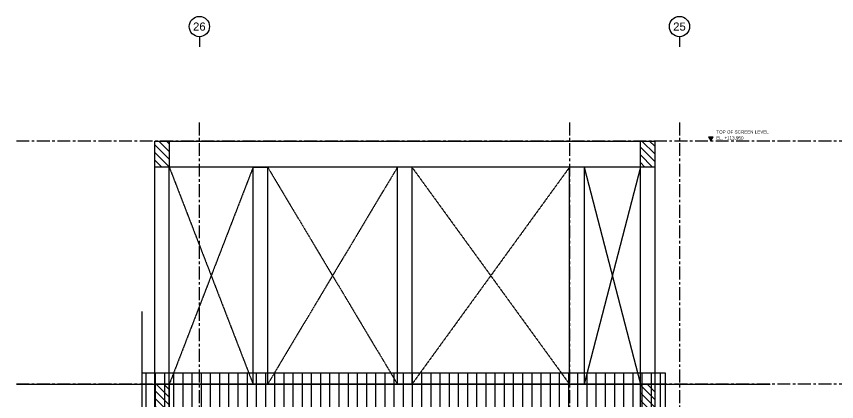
# Model space of a CAD drawing. Header units: millimetres. Extents: x 652554 to 1678317, y -308114 to 170803.
# Drawn here: x 712764 to 726943, y 109451 to 116104 of the extents above; entities that cross this region are included whole.
import ezdxf
from ezdxf.enums import TextEntityAlignment as Align

# ---------------------------------------------------------------- set-up
doc = ezdxf.new("R2010")
doc.units = ezdxf.units.MM
doc.linetypes.add('CENTER', pattern=[50.8, 31.75, -6.35, 6.35, -6.35])
doc.linetypes.add('HIDDEN', pattern=[0.375, 0.25, -0.125])
doc.layers.get('Defpoints').update_dxf_attribs({"color": 250})
doc.layers.add('CVT020_T', color=5, linetype='Continuous')
doc.layers.add('DIM', color=1, linetype='Continuous')
doc.layers.add('Z-230_A_LEVEL', color=3, linetype='Continuous', lineweight=9)
doc.styles.add('Arial', font='arial.ttf')
doc.styles.add('Arial_2', font='arial.ttf', dxfattribs={"height": 3})
doc.styles.add('E200', font='arial.ttf', dxfattribs={"height": 900})
pattern_1 = [(45, (-947147.55, 298469.645), (-66.2912607, 66.2912607), [])]

# ---------------------------------------------------------------- blocks, each defined once
blk = doc.blocks.new('SE Elv.3')
at = {"layer": 'Defpoints'}
h = blk.add_hatch(dxfattribs=at)
h.set_pattern_fill('ANSI31', color=249, scale=750)
h.set_pattern_definition(pattern_1)
h.paths.add_polyline_path([(715424, 123844), (715674, 123844), (715674, 124294), (715424, 124294)])
h = blk.add_hatch(dxfattribs=at)
h.set_pattern_fill('ANSI31', color=249, scale=750)
h.set_pattern_definition(pattern_1)
h.paths.add_polyline_path([(723818, 123844), (724068, 123844), (724068, 124294), (723818, 124294)])
h = blk.add_hatch(dxfattribs=at)
h.set_pattern_fill('ANSI31', color=249, scale=750)
h.set_pattern_definition(pattern_1)
h.paths.add_polyline_path([(715424, 119644), (715674, 119644), (715674, 120094), (715424, 120094)])
h = blk.add_hatch(dxfattribs=at)
h.set_pattern_fill('ANSI31', color=249, scale=750)
h.set_pattern_definition(pattern_1)
h.paths.add_polyline_path([(723818, 119644), (724068, 119644), (724068, 120094), (723818, 120094)])
at = {"layer": 'Defpoints', "color": 249}
for p, q in [((715674, 123844), (716647, 120094)), ((716647, 123844), (715674, 120094))]:
    blk.add_line(p, q, dxfattribs=at)
at = {"layer": 'Defpoints', "color": 249, "linetype": 'HIDDEN', "ltscale": 10}
for p, q in [((716898, 123844), (719623, 120094)), ((719623, 123844), (716898, 120094)), ((719873, 123844), (722118, 120094)), ((722118, 123844), (719873, 120094)), ((722368, 123844), (723818, 120094)), ((723818, 123844), (722368, 120094))]:
    blk.add_line(p, q, dxfattribs=at)
at = {"layer": 'Defpoints', "linetype": 'CENTER', "ltscale": 7}
for points in [[(714998, 124615), (714998, 101362)], [(716898, 124615), (716898, 101362)], [(723298, 124615), (723298, 101316)], [(706682, 124294), (726460, 124294)], [(706682, 120094), (726460, 120094)]]:
    blk.add_lwpolyline(points, dxfattribs=at)
at = {"layer": 'Defpoints', "color": 249}
for points in [[(724068, 124294), (715424, 124294)], [(715424, 123844), (724068, 123844)], [(715424, 123844), (715424, 117094)], [(715674, 116794), (715674, 123844)], [(716647, 123844), (716897, 123844)], [(716647, 123844), (716647, 120094)], [(716897, 120094), (716897, 123844)], [(719623, 123844), (719873, 123844)], [(719623, 123844), (719623, 120094)], [(719873, 120094), (719873, 123844)], [(722368, 123844), (722118, 123844)], [(722118, 123844), (722118, 120094)], [(722368, 120094), (722368, 123844)], [(723818, 116794), (723818, 123844)], [(724068, 117094), (724068, 123844)], [(715424, 120094), (724068, 120094)]]:
    blk.add_lwpolyline(points, dxfattribs=at)
for points in [[(715424, 123844), (715674, 123844), (715674, 124294), (715424, 124294)], [(723818, 123844), (724068, 123844), (724068, 124294), (723818, 124294)], [(715424, 119644), (715674, 119644), (715674, 120094), (715424, 120094)], [(723818, 119644), (724068, 119644), (724068, 120094), (723818, 120094)]]:
    blk.add_lwpolyline(points, close=True, dxfattribs=at)
blk = doc.blocks.new('Level - STR - Level-4265360-SECTION E')
at = {"layer": 'Z-230_A_LEVEL'}
blk.add_hatch(color=256, dxfattribs=at).paths.add_polyline_path([(25324, 101929), (25773, 101152), (26221, 101929)])
for p, q in [((25324, 101929), (26221, 101929)), ((25773, 101152), (25324, 101929)), ((26221, 101929), (25773, 101152))]:
    blk.add_line(p, q, dxfattribs=at)
blk = doc.blocks.new('A')
at = {"layer": 'CVT020_T', "color": 3}
blk.add_line((0, 250), (0, 0), dxfattribs=at)
blk.add_circle((0, 500), 250, dxfattribs=at)
at = {"layer": 'CVT020_T', "style": 'E200', "width": 0.8}
blk.add_attdef('TEXT', text='', height=200, rotation=0, dxfattribs=at).set_placement((0, 500), align=Align.MIDDLE)

msp = doc.modelspace()

# ---------------------------------------------------------------- hatches: boundary and pattern name
h = msp.add_hatch()
h.set_pattern_fill('ANSI31', color=49, scale=50, angle=45)
h.paths.add_polyline_path([(714942.4259, 109950), (723981.0808, 109950), (723975.1799, 105750.001), (714924.7232, 105750.001)])

# ---------------------------------------------------------------- linework, layer by layer
at = {"color": 1}
msp.add_lwpolyline([(714936.5249, 109950), (723978.1303, 109950), (723978.1303, 105750.001), (714936.5249, 105750.001)], close=True, dxfattribs=at)
at = {"layer": 'Defpoints'}
msp.add_line((712764.1255, 109750), (725794.494, 109750), dxfattribs=at)
at = {"layer": 'DIM', "color": 6}
msp.add_line((714936.5249, 105922.5156), (714936.5249, 111008.3374), dxfattribs=at)
at = {"layer": 'DIM', "color": 6, "linetype": 'HIDDEN', "ltscale": 50}
msp.add_lwpolyline([(714936.5249, 109950), (723978.1303, 109950), (723978.1303, 101229.8585), (714936.5249, 101229.8585)], close=True, dxfattribs=at)

# ---------------------------------------------------------------- block references
at = {"xscale": -1}
msp.add_blockref('SE Elv.3', (1439224.1252, -10343.6115), dxfattribs=at)
at = {"layer": 'CVT020_T'}
ref = msp.add_blockref('A', (715926.5249, 115578.617), dxfattribs=dict(at, xscale=0.6999986801082064, yscale=0.6999986801082064, zscale=0.6999986801082064))
ref.add_attrib('TEXT', '26', dxfattribs={"height": 139.99974, "rotation": 0.00000229, "style": 'Arial'}).set_placement((715926.5249, 115928.6164), align=Align.MIDDLE)
ref = msp.add_blockref('A', (724226.5249, 115578.617), dxfattribs=dict(at, xscale=0.6999986801082064, yscale=0.6999986801082064, zscale=0.6999986801082064))
ref.add_attrib('TEXT', '25', dxfattribs={"height": 139.99974, "rotation": 0.00000229, "style": 'Arial'}).set_placement((724226.5249, 115928.6164), align=Align.MIDDLE)
at = {"layer": 'Z-230_A_LEVEL', "xscale": 0.09375, "yscale": 0.09375, "zscale": 0.09375}
msp.add_blockref('Level - STR - Level-4265360-SECTION E', (722353.1707, 104469.1506), dxfattribs=at)

# ---------------------------------------------------------------- texts
at = {"layer": 'Z-230_A_LEVEL', "style": 'Arial_2'}
for s, p in [('TOP OF SCREEN LEVEL', (724863.9226, 114079.4162)), ('EL. +113.950', (724863.6439, 113977.0031))]:
    msp.add_text(s, height=56.25, rotation=360, dxfattribs=at).set_placement(p)

doc.saveas('drawing.dxf')
